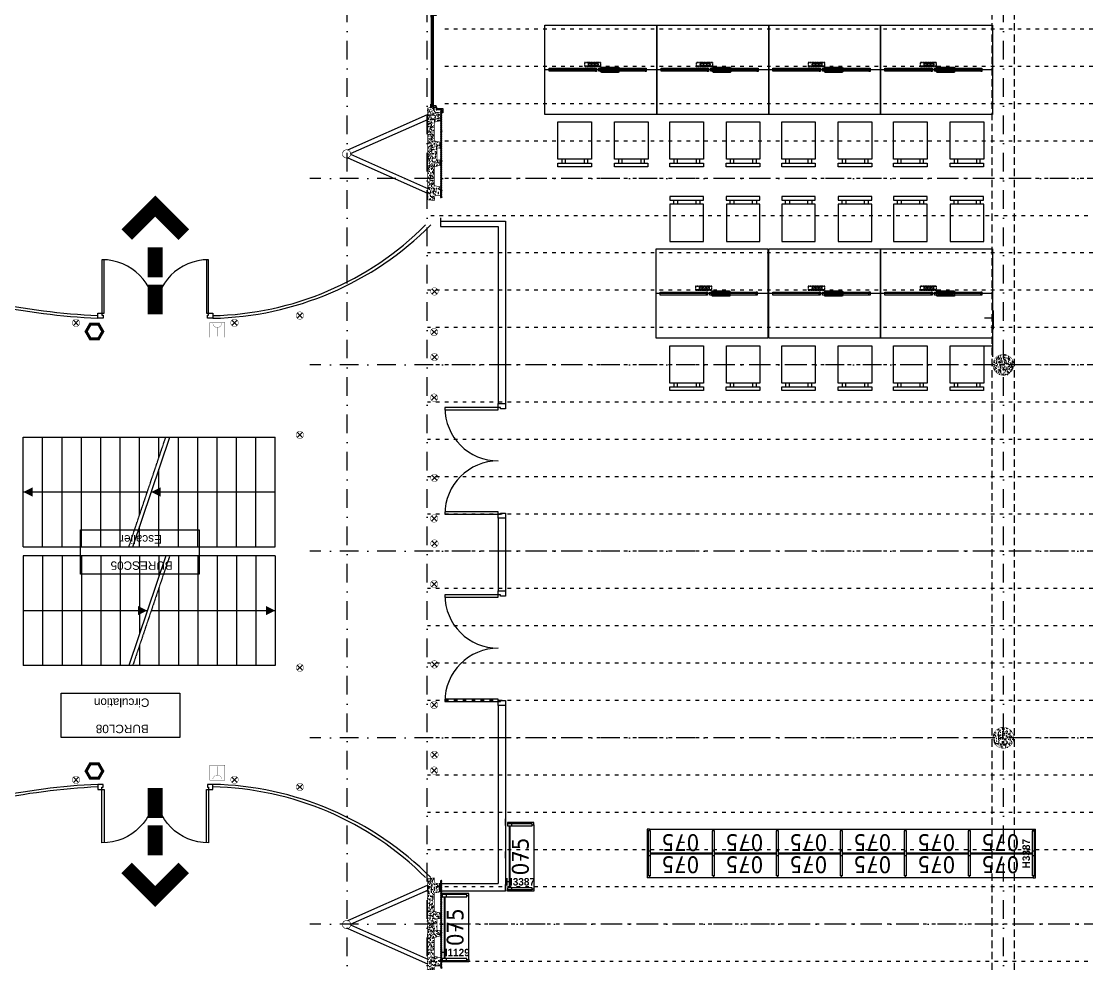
# Model space of a CAD drawing. Header units: millimetres. Extents: x 0 to 111176, y 95213 to 141729.
# Drawn here: x 55431 to 56859, y 114933 to 116196 of the extents above; entities that cross this region are included whole.
import ezdxf
from ezdxf.enums import TextEntityAlignment as Align

# ---------------------------------------------------------------- set-up
doc = ezdxf.new("R2010")
doc.units = ezdxf.units.MM
for name, pattern in [('ACAD_ISO03W100', [30, 12, -18]), ('DISCONTINU', [0.75, 0.5, -0.25]), ('HIDDEN2', [0.1875, 0.125, -0.0625]), ('TIRETPT2', [0.5, 0.25, -0.125, 0, -0.125])]:
    doc.linetypes.add(name, pattern=pattern)
doc.layers.add('CDP', color=7, linetype='Continuous', lineweight=9, true_color=0x364259)
doc.layers.add('STR_BOLLARD', color=7, linetype='Continuous', lineweight=9, true_color=0x1c1c1c)
for name, color, linetype, lineweight in [('CFO_ECL_Lampe-tables_Silvera', 2, 'Continuous', 9), ('CFO_PC_SILVERA', 232, 'Continuous', 9), ('MEN_Ext', 115, 'Continuous', 9), ('MEN_Ext_Murs-rideaux', 113, 'Continuous', 9), ('MEN_Int', 153, 'Continuous', 9), ('MEN_Int_Escaliers', 25, 'Continuous', 9), ('MEN_Int_PCF', 177, 'Continuous', 9), ('MOB', 37, 'Continuous', 9), ('MOB_chaises-tables_Silvera', 27, 'Continuous', 9), ('MOB_etageres_BRM', 37, 'Continuous', 9), ('MOB_texte_BRM', 184, 'Continuous', 9), ('NOM_Espaces', 14, 'Continuous', 9), ('SSI-Evacuation', 90, 'Continuous', 9), ('SSI_DI', 20, 'Continuous', 9), ('SSI_UGCIS', 94, 'Continuous', 9), ('STR_BOLLARD_Axes', 252, 'Continuous', 9), ('STR_BOLLARD_projeté', 251, 'Continuous', 9)]:
    doc.layers.add(name, color=color, linetype=linetype, lineweight=lineweight)
doc.layers.add('Invisible', color=52, linetype='Continuous', lineweight=9, plot=False)
doc.layers.add('NOM_Espaces_SU', color=15, linetype='Continuous', lineweight=9, plot=False)
doc.styles.add('BOLD', font='BOLD')
doc.styles.get("Standard").update_dxf_attribs({"font": 'arial.ttf'})

# ---------------------------------------------------------------- blocks, each defined once
blk = doc.blocks.new('panneau+contreventement')
at = {"lineweight": 5}
h = blk.add_hatch(dxfattribs=at)
h.set_pattern_fill('AR-CONC', color=252, scale=0.04, angle=360, style=0)
h.set_pattern_definition([(49.99999999999994, (6.955815479159355e-08, 17.59999999470892), (7.287386759840159, -0.6375634215561317), [0.7619999999999998, -8.381999999999998]), (354.9999999999999, (6.955815479159355e-08, 17.59999999470892), (-1.409736856998765, 7.642273809561408), [0.6096, -6.7056233668]), (100.4514446999998, (0.6072803495580956, 17.54686985470835), (5.877649883614139, 7.004710076487798), [0.6476003520000001, -7.123609784]), (46.18419999999995, (6.955815479159355e-08, 19.63199999470817), (10.8431616356852, -1.681693117309098), [1.143, -12.573]), (96.63555760999995, (0.9035960695582617, 19.49185999470865), (9.49616536206013, 9.89704498390885), [0.9714009256, -10.6854243264]), (351.18415117, (6.955815479159355e-08, 19.63199999470817), (9.496165362599092, 9.897044983421296), [0.9143986827999999, -10.0583892768]), (20.99999999999999, (1.016000069557776, 19.12399999471018), (6.064575650765295, -4.090607927483512), [0.7619999999999999, -8.382]), (326, (1.016000069557776, 19.12399999471018), (2.472081133905891, 7.367518644892768), [0.6096, -6.7056]), (71.45144499999996, (1.521381373558143, 18.78311599870722), (8.53665677114865, 3.2769107554362), [0.647600352, -7.123597503999998]), (37.49999999999993, (6.955815479159355e-08, 17.59999999470892), (0.1235441300236765, 3.382201554926124), [0, -6.624319999999999, 0, -6.8072, 0, -6.731]), (7.499999999999964, (6.955815479159355e-08, 17.59999999470892), (2.672786500412234, 4.007222992724778), [0, -3.88112, 0, -6.47192, 0, -2.5654]), (327.4999999999998, (-2.265679930442275, 17.59999999470892), (5.423623806674856, -0.2291497597069439), [0, -2.54, 0, -7.9248, 0, -10.5156]), (317.4999999999999, (-3.281679930441896, 17.59999999470892), (5.925167255440723, 1.017059641333315), [0, -3.302, 0, -5.26288, 0, -7.4676])])
h.paths.add_polyline_path([(8.000000000007276, 16.62599197128293), (8.000000000007276, 12.62599197128293), (-8, 12.62599197128293), (-8, 16.62599197128293), (-15.27348650529757, 16.62599197128293), (-17.5, 9), (-42.54545454565005, 9), (-44.5, 17.59999999831052), (-55.5, 17.59999999831052), (-55.5, 10), (-62.5, 9), (-61.5, 0), (61.5, 0), (62.5, 9), (55.5, 10), (55.5, 17.59999999831052), (44.5, 17.59999999831052), (42.5, 9), (17.50000000000728, 9), (15.72651349470971, 16.62599197128293)])
at = {"layer": 'CDP'}
h = blk.add_hatch(dxfattribs=at)
h.set_pattern_fill('ANSI31', color=256, scale=5)
h.set_pattern_definition([(45, (0, 0), (-0.4419417382415922, 0.4419417382415922), [])])
h.paths.add_polyline_path([(-59, 17.59999999831052), (-59, 19.3999999983098), (58.99999999767169, 19.3999999983098), (58.99999999767169, 17.59999999831052)])
at = {"linetype": 'Continuous', "lineweight": 5, "const_width": 0.8799999952316284}
blk.add_lwpolyline([(8.000000000007276, 16.62599197128293), (8.000000000007276, 12.62599197128293), (-8, 12.62599197128293), (-8, 16.62599197128293), (-15.27348650529757, 16.62599197128293), (-17.5, 9), (-42.54545454565005, 9), (-44.5, 17.59999999831052), (-55.5, 17.59999999831052), (-55.5, 10), (-62.5, 9), (-61.5, 0), (61.5, 0), (62.5, 9), (55.5, 10), (55.5, 17.59999999831052), (44.5, 17.59999999831052), (42.5, 9), (17.50000000000728, 9), (15.72651349470971, 16.62599197128293)], close=True, dxfattribs=at)
for points in [[(-5.29915068641867, -107.0272467950708), (-52.79727948180198, 0.03446815508141299)], [(-0.5113040249361802, -103.0238181007117), (-46.75775930929467, 1.216600178464432)], [(0.5113040249361802, -103.0238181007117), (46.75775930929467, 1.216600178464432)], [(5.29915068641867, -107.0272467950708), (52.79727948180198, 0.03446815508141299)], [(52.79745963354026, 0), (46.20254036645974, 0)]]:
    blk.add_lwpolyline(points)
at = {"const_width": 0.8}
blk.add_lwpolyline([(4.886542232529791, -105.9757763550551, 128.1178204295244), (4.962955946750299, -106.1295426030811, 0.007805315424875689)], format="xyb", close=True, dxfattribs=at)
at = {"layer": 'CDP', "const_width": 0.2}
blk.add_lwpolyline([(-59, 17.59999999831052), (-59, 19.3999999983098), (58.99999999767169, 19.3999999983098), (58.99999999767169, 17.59999999831052), (-59, 17.59999999831052)], close=True, dxfattribs=at)
blk = doc.blocks.new('Potelet')
at = {"lineweight": 0, "const_width": 0.5}
blk.add_lwpolyline([(-1.600976329688904, 4.736757835458326, 7.011262514145348), (1.19217006630147, 4.855793501891813, 0.1426276648438825)], format="xyb", close=True, dxfattribs=at)
at = {"ltscale": 5}
for points in [[(-3.535533905932737, -3.535533905932737), (3.535533905932738, 3.535533905932738)], [(-3.535533905932738, 3.535533905932738), (3.535533905932737, -3.535533905932737)]]:
    blk.add_lwpolyline(points, dxfattribs=at)
blk = doc.blocks.new('Fenetres Ext')
for points in [[(14.09999999846332, 3.400000005214679), (14.09999999846332, 4.400000005214679), (18.09999999846332, 4.400000005214679), (18.09999999846332, 3.400000005214679)], [(14.09999999846332, 1.400000005214679), (139.0999999735504, 1.400000005214679), (139.0999999735504, 3.400000005214679), (14.09999999846332, 3.400000005214679), (14.09999999846332, 1.400000005214679)], [(14.09999999846332, -2.599999994785321), (16.09999999846332, -2.599999994785321), (16.09999999846332, 1.400000005214679), (14.09999999846332, 1.400000005214679)], [(139.0999999735504, 3.400000005214679), (139.0999999735504, 4.400000005214679), (135.0999999735504, 4.400000005214679), (135.0999999735504, 3.400000005214679)], [(139.0999999735504, -2.599999994785321), (137.0999999735504, -2.599999994785321), (137.0999999735504, 1.400000005214679), (139.0999999735504, 1.400000005214679)], [(6.599999998463318, -10.59999999478532), (10.59999999846332, -10.59999999478532), (10.59999999846332, -3.599999994785321), (11.59999999846332, -3.599999994785321), (11.59999999846332, -4.585936534454959), (12.59999999972251, -4.585936534454959), (12.59999999846332, -11.59999999478532), (6.599999998463318, -11.59999999478532)], [(10.59999999846332, -3.599999994785321), (14.09999999846332, -3.599999994785321), (14.09999999846332, -2.599999994785321), (10.59999999846332, -2.599999994785321), (10.59999999846332, -3.599999994785321)], [(142.5999999735504, -3.599999994785321), (139.0999999735504, -3.599999994785321), (139.0999999735504, -2.599999994785321), (142.5999999735504, -2.599999994785321), (142.5999999735504, -3.599999994785321)], [(146.5999999735504, -10.59999999478532), (142.5999999735504, -10.59999999478532), (142.5999999735504, -3.599999994785321), (141.5999999735504, -3.599999994785321), (141.5999999735504, -4.585936534454959), (140.5999999722912, -4.585936534454959), (140.5999999735504, -11.59999999478532), (146.5999999735504, -11.59999999478532)]]:
    blk.add_lwpolyline(points, close=True)
blk.add_lwpolyline([(14.09999999846332, 2.400000005214679), (139.0999999735504, 2.400000005214679)])
blk = doc.blocks.new('poteau')
at = {"layer": 'STR_BOLLARD', "lineweight": 5}
h = blk.add_hatch(dxfattribs=at)
h.set_pattern_fill('AR-CONC', color=252, scale=0.04, angle=359.9999999999999, style=0)
h.set_pattern_definition([(49.99999999999999, (-34103.71972945715, -3518.988229174639), (7.287386759840159, -0.6375634215561317), [0.762, -8.382000000000001]), (355, (-34103.71972945715, -3518.988229174639), (-1.409736856998765, 7.642273809561408), [0.6096, -6.7056233668]), (100.4514446999999, (-34103.11244917716, -3519.04135931464), (5.877649883614139, 7.004710076487798), [0.6476003520000001, -7.123609784]), (46.18419999999993, (-34103.71972945715, -3516.956229174639), (10.8431616356852, -1.681693117309098), [1.143, -12.573]), (96.63555760999996, (-34102.81613345716, -3517.096369174639), (9.49616536206013, 9.89704498390885), [0.9714009256, -10.6854243264]), (351.18415117, (-34103.71972945715, -3516.956229174639), (9.496165362599092, 9.897044983421296), [0.9143986828, -10.0583892768]), (21, (-34102.70372945715, -3517.46422917464), (6.064575650765295, -4.090607927483512), [0.762, -8.382000000000001]), (326, (-34102.70372945715, -3517.46422917464), (2.472081133905891, 7.367518644892768), [0.6096, -6.7056]), (71.45144499999996, (-34102.19834815315, -3517.805113170639), (8.53665677114865, 3.2769107554362), [0.6476003520000001, -7.123597503999999]), (37.49999999999994, (-34103.71972945715, -3518.988229174639), (0.1235441300236765, 3.382201554926124), [0, -6.62432, 0, -6.807200000000001, 0, -6.731000000000001]), (7.499999999999974, (-34103.71972945715, -3518.988229174639), (2.672786500412234, 4.007222992724778), [0, -3.88112, 0, -6.47192, 0, -2.5654]), (327.4999999999999, (-34105.98540945715, -3518.988229174639), (5.423623806674856, -0.2291497597069439), [0, -2.54, 0, -7.9248, 0, -10.5156]), (317.4999999999999, (-34107.00140945715, -3518.988229174639), (5.925167255440723, 1.017059641333315), [0, -3.302, 0, -5.26288, 0, -7.4676])])
edge = h.paths.add_edge_path()
edge.add_arc((2.613544936025392e-10, 6.674660824046441e-11), 13.99999999999927, 284.7547730335563, 644.0803509681097)
edge.add_arc((2.613806948659203e-10, 6.66435795437792e-11), 13.99999999999917, 284.0803509681096, 284.7547730335563)
at = {"layer": 'STR_BOLLARD', "lineweight": 5, "const_width": 0.5}
blk.add_lwpolyline([(3.565555101478822, -13.53834616259883, 339.820519298623), (3.405953449982917, -13.57937705112045, 0.002942729891838111)], format="xyb", close=True, dxfattribs=at)
blk = doc.blocks.new('Chaise')
for points in [[(-55, 45.07200366808684), (-55, 0.07200366808683611), (-60, 0.07200366808683611), (-60, 45.07200366808684)], [(-50, 0.02530024529551156), (-50, 45.02530024529551), (0, 45.02530024529551), (0, 0)], [(-55, 34.80737518194655), (-50, 34.80737518194655), (-50, 39.80737518194655), (-55, 39.80737518194655)], [(-55, 4.807375181946554), (-50, 4.807375181946554), (-50, 9.807375181946554), (-55, 9.807375181946554)]]:
    blk.add_lwpolyline(points, close=True)
blk = doc.blocks.new('ELTI parement DF')
for p, q in [((-0.01500000000000057, 0.3019999999999996), (-0.01500000000000057, 0.3260000000000005)), ((-0.01500000000000057, 0.3260000000000005), (0.01500000000000057, 0.3260000000000005)), ((-0.01500000000000057, 0.3019999999999996), (0, 0.3019999999999996)), ((0, -0.3019999999999996), (0, 0.3019999999999996)), ((0.01500000000000057, -0.3260000000000005), (0.01500000000000057, 0.3260000000000005)), ((-0.01500000000000057, -0.3019999999999996), (-0.01500000000000057, -0.3260000000000005)), ((-0.01500000000000057, -0.3019999999999996), (0, -0.3019999999999996)), ((-0.01500000000000057, -0.3260000000000005), (0.01500000000000057, -0.3260000000000005))]:
    blk.add_line(p, q)
blk = doc.blocks.new('*U72')
for p, q in [((-0.01500000000000057, 0.6269999999999989), (-0.01500000000000057, 0.02299999999999969)), ((-0.01500000000000057, 0.6269999999999989), (0.01500000000000057, 0.6269999999999989)), ((0, 0.6269999999999989), (0, 0.6499999999999986)), ((0.8577000000000012, 0.6499999999999986), (0, 0.6499999999999986)), ((0.01500000000000057, 0.02299999999999969), (0.01500000000000057, 0.6269999999999989)), ((0.8427000000000007, 0.6269999999999989), (0.8427000000000007, 0.02299999999999969)), ((0.8427000000000007, 0.6269999999999989), (0.8727000000000018, 0.6269999999999989)), ((0.8426999999999994, 0.6269999999999989), (0.8727000000000006, 0.6269999999999989)), ((0.8426999999999994, 0.6269999999999989), (0.8426999999999994, 0.02299999999999969)), ((0.8577000000000012, 0.6269999999999989), (0.8577000000000012, 0.6499999999999986)), ((1.715400000000001, 0.6499999999999986), (0.8577, 0.6499999999999986)), ((0.8577, 0.6269999999999989), (0.8577, 0.6499999999999986)), ((0.8727000000000018, 0.02299999999999969), (0.8727000000000018, 0.6269999999999989)), ((0.8727000000000006, 0.02299999999999969), (0.8727000000000006, 0.6269999999999989)), ((1.700400000000001, 0.6269999999999989), (1.730400000000002, 0.6269999999999989)), ((1.700400000000001, 0.6269999999999989), (1.700400000000001, 0.02299999999999969)), ((1.700399999999999, 0.6269999999999989), (1.730400000000001, 0.6269999999999989)), ((1.700399999999999, 0.6269999999999989), (1.700399999999999, 0.02299999999999969)), ((1.715400000000001, 0.6269999999999989), (1.715400000000001, 0.6499999999999986)), ((2.573100000000001, 0.6499999999999986), (1.7154, 0.6499999999999986)), ((1.7154, 0.6269999999999989), (1.7154, 0.6499999999999986)), ((1.730400000000002, 0.02299999999999969), (1.730400000000002, 0.6269999999999989)), ((1.730400000000001, 0.02299999999999969), (1.730400000000001, 0.6269999999999989)), ((2.5581, 0.6269999999999989), (2.588100000000002, 0.6269999999999989)), ((2.5581, 0.6269999999999989), (2.5581, 0.02299999999999969)), ((2.5581, 0.6269999999999989), (2.588100000000001, 0.6269999999999989)), ((2.5581, 0.6269999999999989), (2.5581, 0.02299999999999969)), ((2.573100000000001, 0.6269999999999989), (2.573100000000001, 0.6499999999999986)), ((3.430800000000001, 0.6499999999999986), (2.5731, 0.6499999999999986)), ((2.5731, 0.6269999999999989), (2.5731, 0.6499999999999986)), ((2.588100000000002, 0.02299999999999969), (2.588100000000002, 0.6269999999999989)), ((2.588100000000001, 0.02299999999999969), (2.588100000000001, 0.6269999999999989)), ((3.415800000000001, 0.6269999999999989), (3.445800000000002, 0.6269999999999989)), ((3.415800000000001, 0.6269999999999989), (3.415800000000001, 0.02299999999999969)), ((3.4158, 0.6269999999999989), (3.445800000000001, 0.6269999999999989)), ((3.4158, 0.6269999999999989), (3.4158, 0.02299999999999969)), ((3.430800000000001, 0.6269999999999989), (3.430800000000001, 0.6499999999999986)), ((4.288500000000001, 0.6499999999999986), (3.4308, 0.6499999999999986)), ((3.4308, 0.6269999999999989), (3.4308, 0.6499999999999986)), ((3.445800000000002, 0.02299999999999969), (3.445800000000002, 0.6269999999999989)), ((3.445800000000001, 0.02299999999999969), (3.445800000000001, 0.6269999999999989)), ((4.2735, 0.6269999999999989), (4.303500000000001, 0.6269999999999989)), ((4.2735, 0.6269999999999989), (4.2735, 0.02299999999999969)), ((4.273499999999999, 0.6269999999999989), (4.303500000000001, 0.6269999999999989)), ((4.273499999999999, 0.6269999999999989), (4.273499999999999, 0.02299999999999969)), ((4.288500000000001, 0.6269999999999989), (4.288500000000001, 0.6499999999999986)), ((5.146200000000001, 0.6499999999999986), (4.2885, 0.6499999999999986)), ((4.2885, 0.6269999999999989), (4.2885, 0.6499999999999986)), ((4.303500000000001, 0.02299999999999969), (4.303500000000001, 0.6269999999999989)), ((4.303500000000001, 0.02299999999999969), (4.303500000000001, 0.6269999999999989)), ((5.131200000000001, 0.6269999999999989), (5.161200000000002, 0.6269999999999989)), ((5.131200000000001, 0.6269999999999989), (5.131200000000001, 0.02299999999999969)), ((5.146200000000001, 0.6269999999999989), (5.146200000000001, 0.6499999999999986)), ((5.161200000000002, 0.02299999999999969), (5.161200000000002, 0.6269999999999989)), ((0.01500000000000057, 0.3550000000000004), (-0.01500000000000057, 0.3550000000000004)), ((-0.01500000000000057, 0.2950000000000017), (0.01500000000000057, 0.2950000000000017)), ((0.8427000000000007, 0.3299999999999983), (0.01500000000000412, 0.3300000000000018)), ((0.8427000000000007, 0.3200000000000003), (0.01500000000000412, 0.3200000000000038)), ((0.8727000000000018, 0.3550000000000004), (0.8427000000000007, 0.3550000000000004)), ((0.8727000000000006, 0.3550000000000004), (0.8426999999999994, 0.3550000000000004)), ((0.8427000000000007, 0.2950000000000017), (0.8727000000000018, 0.2950000000000017)), ((0.8426999999999994, 0.2950000000000017), (0.8727000000000006, 0.2950000000000017)), ((1.700400000000001, 0.3299999999999983), (0.8727000000000041, 0.3300000000000018)), ((1.700400000000001, 0.3200000000000003), (0.8727000000000041, 0.3200000000000038)), ((1.730400000000002, 0.3550000000000004), (1.700400000000001, 0.3550000000000004)), ((1.730400000000001, 0.3550000000000004), (1.700399999999999, 0.3550000000000004)), ((1.700400000000001, 0.2950000000000017), (1.730400000000002, 0.2950000000000017)), ((1.700399999999999, 0.2950000000000017), (1.730400000000001, 0.2950000000000017)), ((2.5581, 0.3299999999999983), (1.730400000000004, 0.3300000000000018)), ((2.5581, 0.3200000000000003), (1.730400000000004, 0.3200000000000038)), ((2.588100000000002, 0.3550000000000004), (2.5581, 0.3550000000000004)), ((2.588100000000001, 0.3550000000000004), (2.5581, 0.3550000000000004)), ((2.5581, 0.2950000000000017), (2.588100000000002, 0.2950000000000017)), ((2.5581, 0.2950000000000017), (2.588100000000001, 0.2950000000000017)), ((3.415800000000001, 0.3299999999999983), (2.588100000000004, 0.3300000000000018)), ((3.415800000000001, 0.3200000000000003), (2.588100000000004, 0.3200000000000038)), ((3.445800000000002, 0.3550000000000004), (3.415800000000001, 0.3550000000000004)), ((3.445800000000001, 0.3550000000000004), (3.4158, 0.3550000000000004)), ((3.415800000000001, 0.2950000000000017), (3.445800000000002, 0.2950000000000017)), ((3.4158, 0.2950000000000017), (3.445800000000001, 0.2950000000000017)), ((4.2735, 0.3299999999999983), (3.445800000000004, 0.3300000000000018)), ((4.2735, 0.3200000000000003), (3.445800000000004, 0.3200000000000038)), ((4.303500000000001, 0.3550000000000004), (4.2735, 0.3550000000000004)), ((4.303500000000001, 0.3550000000000004), (4.273499999999999, 0.3550000000000004)), ((4.2735, 0.2950000000000017), (4.303500000000001, 0.2950000000000017)), ((4.273499999999999, 0.2950000000000017), (4.303500000000001, 0.2950000000000017)), ((5.131200000000001, 0.3299999999999983), (4.303500000000004, 0.3300000000000018)), ((5.131200000000001, 0.3200000000000003), (4.303500000000004, 0.3200000000000038)), ((5.161200000000002, 0.3550000000000004), (5.131200000000001, 0.3550000000000004)), ((5.131200000000001, 0.2950000000000017), (5.161200000000002, 0.2950000000000017)), ((-0.01500000000000057, 0.02299999999999969), (0.01500000000000057, 0.02299999999999969)), ((0, 0.02299999999999969), (0, 0)), ((0.8577000000000012, 0), (0, 0)), ((0.8427000000000007, 0.02299999999999969), (0.8727000000000018, 0.02299999999999969)), ((0.8426999999999994, 0.02299999999999969), (0.8727000000000006, 0.02299999999999969)), ((0.8577000000000012, 0.02299999999999969), (0.8577000000000012, 0)), ((0.8577, 0.02299999999999969), (0.8577, 0)), ((1.715400000000001, 0), (0.8577, 0)), ((1.700400000000001, 0.02299999999999969), (1.730400000000002, 0.02299999999999969)), ((1.700399999999999, 0.02299999999999969), (1.730400000000001, 0.02299999999999969)), ((1.715400000000001, 0.02299999999999969), (1.715400000000001, 0)), ((1.7154, 0.02299999999999969), (1.7154, 0)), ((2.573100000000001, 0), (1.7154, 0)), ((2.5581, 0.02299999999999969), (2.588100000000002, 0.02299999999999969)), ((2.5581, 0.02299999999999969), (2.588100000000001, 0.02299999999999969)), ((2.573100000000001, 0.02299999999999969), (2.573100000000001, 0)), ((2.5731, 0.02299999999999969), (2.5731, 0)), ((3.430800000000001, 0), (2.5731, 0)), ((3.415800000000001, 0.02299999999999969), (3.445800000000002, 0.02299999999999969)), ((3.4158, 0.02299999999999969), (3.445800000000001, 0.02299999999999969)), ((3.430800000000001, 0.02299999999999969), (3.430800000000001, 0)), ((3.4308, 0.02299999999999969), (3.4308, 0)), ((4.288500000000001, 0), (3.4308, 0)), ((4.2735, 0.02299999999999969), (4.303500000000001, 0.02299999999999969)), ((4.273499999999999, 0.02299999999999969), (4.303500000000001, 0.02299999999999969)), ((4.288500000000001, 0.02299999999999969), (4.288500000000001, 0)), ((4.2885, 0.02299999999999969), (4.2885, 0)), ((5.146200000000001, 0), (4.2885, 0)), ((5.131200000000001, 0.02299999999999969), (5.161200000000002, 0.02299999999999969)), ((5.146200000000001, 0.02299999999999969), (5.146200000000001, 0))]:
    blk.add_line(p, q)
at = {"color": 255, "lineweight": 5}
for p, q in [((0.4708500000000005, 0.4729999999999972), (0.3868500000000009, 0.4730000000000008)), ((1.328550000000001, 0.4729999999999972), (1.244550000000001, 0.4730000000000008)), ((2.186250000000001, 0.4729999999999972), (2.102250000000001, 0.4730000000000008)), ((3.043950000000001, 0.4729999999999972), (2.959950000000001, 0.4730000000000008)), ((3.901650000000001, 0.4729999999999972), (3.817650000000001, 0.4730000000000008)), ((4.75935, 0.4729999999999972), (4.675350000000001, 0.4730000000000008)), ((0.4708500000000005, 0.1770000000000014), (0.3868500000000009, 0.1769999999999978)), ((1.328550000000001, 0.1770000000000014), (1.244550000000001, 0.1769999999999978)), ((2.186250000000001, 0.1770000000000014), (2.102250000000001, 0.1769999999999978)), ((3.043950000000001, 0.1770000000000014), (2.959950000000001, 0.1769999999999978)), ((3.901650000000001, 0.1770000000000014), (3.817650000000001, 0.1769999999999978)), ((4.75935, 0.1770000000000014), (4.675350000000001, 0.1769999999999978))]:
    blk.add_line(p, q, dxfattribs=at)
at = {"rotation": 180}
blk.add_blockref('ELTI parement DF', (-0.01500000000000057, 0.3249999999999993), dxfattribs=at)
blk.add_blockref('ELTI parement DF', (5.161200000000002, 0.3249999999999993))
blk = doc.blocks.new('*U162')
at = {"color": 252}
note = blk.add_mtext_dynamic_manual_height_columns('{\\fTahoma|b0|i0|c0|p34;075\\P}', width=0.484500145644688, gutter_width=12.5, heights=[0.2886241178930504, 0], dxfattribs=dict(at, insert=(-0.2405922367439448, 0.1171246317955816), char_height=0.225, attachment_point=1))
for column, words in zip(note.columns.linked_columns, ['{\\fTahoma|b0|i0|c0|p34;\\P}']):
    column.text = words
blk = doc.blocks.new('BRM_5-etageres')
at = {"layer": 'MOB_etageres_BRM', "xscale": 100, "yscale": 100, "zscale": 100}
for name, p, rotation in [('*U72', (65.09999999999854, 3), 90), ('*U162', (17.79999999971915, 474.8850000000093), 90.00000000000233), ('*U162', (47.39999999981228, 474.8850000000093), 90.00000000000233), ('*U162', (17.79999999971915, 389.0849999999627), 90.00000000000233), ('*U162', (47.39999999981228, 389.0849999999627), 90.00000000000233), ('*U162', (17.79999999971915, 303.2849999999162), 90.00000000000233), ('*U162', (47.39999999981228, 303.2849999999162), 90.00000000000233), ('*U162', (17.79999999971915, 217.484999999986), 90.00000000000233), ('*U162', (47.39999999981228, 217.484999999986), 90.00000000000233), ('*U162', (17.79999999971915, 131.6849999999395), 90.00000000000233), ('*U162', (47.39999999981228, 131.6849999999395), 90.00000000000233), ('*U162', (17.79999999971915, 45.88500000000931), 90.00000000000233), ('*U162', (47.39999999981228, 45.88500000000931), 90.00000000000233)]:
    blk.add_blockref(name, p, dxfattribs=dict(at, rotation=rotation))
blk = doc.blocks.new('ELTI parement SF')
for p, q in [((0.01500000000000057, 0), (0, 0)), ((0, -0.3320000000000007), (0, 0)), ((0.01500000000000057, -0.3560000000000016), (0.01500000000000057, 0)), ((-0.01500000000000057, -0.3320000000000007), (-0.01500000000000057, -0.3560000000000016)), ((-0.01500000000000057, -0.3320000000000007), (0, -0.3320000000000007)), ((-0.01500000000000057, -0.3560000000000016), (0.01500000000000057, -0.3560000000000016))]:
    blk.add_line(p, q)
blk = doc.blocks.new('*U80')
for p, q in [((0.03000000000000111, 0.3320000000000007), (-2.51534904016637e-17, 0.3320000000000007)), ((-2.51534904016637e-17, 0.3320000000000007), (-2.51534904016637e-17, 0.272000000000002)), ((0.03000000000000111, 0.272000000000002), (0.03000000000000111, 0.3320000000000007)), ((0.8577000000000012, 0.3069999999999986), (0.03000000000000466, 0.3070000000000021)), ((0.8577000000000011, 0.2970000000000006), (0.03000000000000467, 0.2970000000000041)), ((0.8877000000000024, 0.3320000000000007), (0.8577000000000012, 0.3320000000000007)), ((0.8577000000000012, 0.3320000000000007), (0.8577000000000011, 0.272000000000002)), ((0.8877000000000023, 0.272000000000002), (0.8877000000000024, 0.3320000000000007)), ((-2.51534904016637e-17, 0.272000000000002), (0.03000000000000111, 0.272000000000002)), ((-2.51534904016637e-17, 0.272000000000002), (-2.42861286636753e-17, -1.561251128379126e-17)), ((0.03000000000000111, -1.734723475976807e-17), (0.03000000000000111, 0.272000000000002)), ((0.8577000000000011, 0.272000000000002), (0.8877000000000023, 0.272000000000002)), ((0.8577000000000011, 0.272000000000002), (0.8577000000000011, -1.908195823574488e-17)), ((0.8877000000000024, -1.734723475976807e-17), (0.8877000000000023, 0.272000000000002)), ((-2.42861286636753e-17, -1.561251128379126e-17), (0.03000000000000111, -1.734723475976807e-17)), ((0.01500000000000054, -1.561251128379126e-17), (0.01500000000000054, -0.0229999999999997)), ((0.8727000000000017, -0.0229999999999997), (0.01500000000000054, -0.0229999999999997)), ((0.8577000000000011, -1.908195823574488e-17), (0.8877000000000024, -1.734723475976807e-17)), ((0.8727000000000018, -1.561251128379126e-17), (0.8727000000000017, -0.0229999999999997))]:
    blk.add_line(p, q)
at = {"color": 255, "lineweight": 5}
blk.add_line((0.4783500000000007, 0.1540000000000017), (0.3943500000000011, 0.1539999999999981), dxfattribs=at)
at = {"xscale": -1}
blk.add_blockref('ELTI parement SF', (-2.51534904016637e-17, 0.3320000000000007), dxfattribs=at)
blk.add_blockref('ELTI parement SF', (0.8877000000000033, 0.3320000000000008))
blk = doc.blocks.new('BRM_etagere-simple')
at = {"layer": 'MOB_etageres_BRM', "xscale": 100, "yscale": 100, "zscale": 100, "rotation": 0.001541914954423211}
blk.add_blockref('*U80', (1.500927663320908, -33.1999596198184), dxfattribs=at)
at = {"layer": 'MOB_etageres_BRM', "xscale": 100, "yscale": 100, "zscale": 100}
blk.add_blockref('*U162', (45.13551320965053, -17.79878534251839), dxfattribs=at)
blk = doc.blocks.new('Porte double 10')
blk.add_lwpolyline([(81.43703520298004, -8.499999990832293), (9.99999999278225, -8.499999998079147), (9.99999999254942, 5.529727786779404e-10), (0, 0), (6.984919309616089e-10, -6.999999998952262), (6.999999993247911, -6.999999998544808), (6.999999993015081, -5.499999994033715), (81.49999999022111, -5.49999999141437, -0.4142135623524235), (10.00000000023283, -76.99999999135616, -0.4142135623524235), (81.50000000465661, -148.4999999768334), (7.000000007450581, -148.4999999893189), (7.000000007450581, -146.9999999848078), (1.909211277961731e-08, -146.9999999852153), (1.862645149230957e-08, -153.9999999845168), (10.00000000814907, -153.9999999832944), (10.00000000675209, -145.4999999846332), (81.43703521694988, -145.4999999774445)], format="xyb")
blk = doc.blocks.new('Bachmann_4pc')
for p, q in [((-5457.863534077445, -12904.34051834786), (-5678.863534077445, -12904.34051834786)), ((-5457.863534077445, -12949.34051834786), (-5678.863534077445, -12949.34051834786))]:
    blk.add_line(p, q)
blk.add_lwpolyline([(-5678.863534077445, -12963.34051834786), (-5457.863534077445, -12963.34051834786, 0.414213562373095), (-5447.863534077445, -12953.34051834786), (-5447.863534077445, -12900.34051834786, 0.414213562373095), (-5457.863534077445, -12890.34051834786), (-5678.863534077445, -12890.34051834786, 0.414213562373095), (-5688.863534077445, -12900.34051834786), (-5688.863534077445, -12953.34051834786, 0.414213562373095)], format="xyb", close=True)
for points in [[(-5678.863534077445, -12953.34051834786), (-5457.863534077445, -12953.34051834786), (-5457.863534077445, -12900.34051834786), (-5678.863534077445, -12900.34051834786)], [(-5658.363534077445, -12949.34051834786), (-5613.363534077445, -12949.34051834786), (-5613.363534077445, -12904.34051834786), (-5658.363534077445, -12904.34051834786)], [(-5613.363534077445, -12949.34051834786), (-5568.363534077445, -12949.34051834786), (-5568.363534077445, -12904.34051834786), (-5613.363534077445, -12904.34051834786)], [(-5568.363534077445, -12949.34051834786), (-5523.363534077445, -12949.34051834786), (-5523.363534077445, -12904.34051834786), (-5568.363534077445, -12904.34051834786)], [(-5523.363534077445, -12949.34051834786), (-5478.363534077445, -12949.34051834786), (-5478.363534077445, -12904.34051834786), (-5523.363534077445, -12904.34051834786)]]:
    blk.add_lwpolyline(points, close=True)
for centre, radius in [((-5635.863534077445, -12926.84051834786), 20.67260671219405), ((-5644.933208061349, -12918.05941293032), 1.957086742030251), ((-5635.863534077445, -12935.72847272094), 1.957086742030251), ((-5626.793860093541, -12918.05941293032), 1.957086742030251), ((-5590.863534077445, -12926.84051834786), 20.67260671219405), ((-5599.933208061349, -12918.05941293032), 1.957086742030251), ((-5590.863534077445, -12935.72847272094), 1.957086742030251), ((-5581.793860093541, -12918.05941293032), 1.957086742030251), ((-5545.863534077445, -12926.84051834786), 20.67260671219405), ((-5554.933208061349, -12918.05941293032), 1.957086742030251), ((-5545.863534077445, -12935.72847272094), 1.957086742030251), ((-5536.793860093541, -12918.05941293032), 1.957086742030251), ((-5500.863534077445, -12926.84051834786), 20.67260671219405), ((-5509.933208061349, -12918.05941293032), 1.957086742030251), ((-5500.863534077445, -12935.72847272094), 1.957086742030251), ((-5491.793860093541, -12918.05941293032), 1.957086742030251)]:
    blk.add_circle(centre, radius)
blk = doc.blocks.new('bachmann 3 pc_bis')
at = {"linetype": 'DISCONTINU', "ltscale": 5}
blk.add_line((5.820766091346741e-11, 22.50000000000728), (-220.9999999999418, 22.50000000000728), dxfattribs=at)
at = {"linetype": 'Continuous', "ltscale": 5}
blk.add_line((5.820766091346741e-11, -22.49999999999272), (-220.9999999999418, -22.49999999999272), dxfattribs=at)
at = {"linetype": 'DISCONTINU', "ltscale": 5}
blk.add_lwpolyline([(-220.9999999999418, -26.49999999999272), (5.820766091346741e-11, -26.49999999999272), (5.820766091346741e-11, 26.5), (-220.9999999999418, 26.5)], close=True, dxfattribs=at)
at = {"linetype": 'Continuous', "ltscale": 5}
for points in [[(-170.0056103672832, -22.49999999999272), (-125.0056103672832, -22.49999999999272), (-125.0056103672832, 22.50000000000728), (-170.0056103672832, 22.50000000000728)], [(-125.0056103672832, -22.49999999999272), (-80.00561036728323, -22.49999999999272), (-80.00561036728323, 22.50000000000728), (-125.0056103672832, 22.50000000000728)], [(-80.00561036728323, -22.49999999999272), (-35.00561036728323, -22.49999999999272), (-35.00561036728323, 22.50000000000728), (-80.00561036728323, 22.50000000000728)]]:
    blk.add_lwpolyline(points, close=True, dxfattribs=at)
for centre, radius in [((-147.5056103672832, 7.275957614183426e-12), 20.67260671219405), ((-156.5752843512455, 8.781105417539948), 1.957086742030252), ((-138.4359363834374, 8.781105417539948), 1.957086742030252), ((-102.5056103672832, 7.275957614183426e-12), 20.67260671219405), ((-111.5752843512455, 8.781105417539948), 1.957086742030252), ((-93.43593638343737, 8.781105417539948), 1.957086742030252), ((-57.50561036728323, 7.275957614183426e-12), 20.67260671219405), ((-66.5752843512455, 8.781105417539948), 1.957086742030252), ((-48.43593638343737, 8.781105417539948), 1.957086742030252), ((-147.5056103672832, -8.887954373072716), 1.957086742030252), ((-102.5056103672832, -8.887954373072716), 1.957086742030252), ((-57.50561036728323, -8.887954373072716), 1.957086742030252)]:
    blk.add_circle(centre, radius, dxfattribs=at)
blk = doc.blocks.new('table_120x150_1')
at = {"layer": 'CFO_ECL_Lampe-tables_Silvera'}
for points in [[(14.2599989724622, 2.100000000000364), (14.2599989724622, -2.100000000000364), (15.7599989724622, -2.100000000000364), (15.7599989724622, 2.100000000000364)], [(14.2599989724622, -2), (77.7599989724622, -2), (77.7599989724622, 2), (14.2599989724622, 2)], [(80.95999897245929, 2.100000000000364), (80.95999897245929, -2.100000000000364), (82.45999897245929, -2.100000000000364), (82.45999897245929, 2.100000000000364)], [(80.95999897245929, -2), (144.4599989724593, -2), (144.4599989724593, 2), (80.95999897245929, 2)]]:
    blk.add_lwpolyline(points, close=True, dxfattribs=at)
at = {"layer": 'MOB_chaises-tables_Silvera'}
blk.add_line((0, 0), (150, 0), dxfattribs=at)
blk.add_lwpolyline([(0, -60), (150, -60), (150, 60), (0, 60)], close=True, dxfattribs=at)
at = {"layer": 'CFO_PC_SILVERA', "yscale": 0.1, "zscale": 0.1}
for name, p, xscale in [('Bachmann_4pc', (619.7863534077405, 1292.684051834786), 0.1), ('bachmann 3 pc_bis', (75.00000000000364, 7.264599134810851), -0.1)]:
    blk.add_blockref(name, p, dxfattribs=dict(at, xscale=xscale))
blk = doc.blocks.new('Esca double')
for p, q in [((-13.00000003063303, 12.00000001416686), (324.9999999693674, 12.00000001286389)), ((-13.0000000311997, -134.9999999860231), (-13.00000003063303, 12.00000001416686)), ((12.9999999688003, -134.9999999861233), (12.99999996936697, 12.00000001406661)), ((38.9999999688003, -134.9999999862235), (38.99999996936697, 12.0000000139664)), ((64.99999996880032, -134.9999999863237), (64.999999969367, 12.00000001386617)), ((90.99999996880035, -134.999999986424), (90.99999996936702, 12.00000001376594)), ((116.9999999688004, -134.9999999865242), (116.9999999693671, 12.00000001366571)), ((133.8820943152711, -134.9999999865067), (183.3938992372431, 12.00000001340977)), ((142.9999999689651, -92.26467262688318), (142.9999999693671, 12.00000001356548)), ((168.9999999692627, -15.07096080463564), (168.9999999693671, 12.00000001346527)), ((194.9999999688005, -134.9999999868249), (194.9999999693672, 12.00000001336504)), ((220.9999999688005, -134.9999999869251), (220.9999999693672, 12.00000001326479)), ((246.9999999688006, -134.9999999870253), (246.9999999693673, 12.00000001316458)), ((272.9999999688006, -134.9999999871255), (272.9999999693673, 12.00000001306435)), ((298.9999999688007, -134.9999999872258), (298.9999999693674, 12.00000001296412)), ((324.9999999688007, -134.9999999871361), (324.9999999693674, 12.00000001286389)), ((168.9999999688004, -134.9999999867246), (168.9999999692024, -30.73532736427996)), ((324.999999969084, -61.4999999909495), (158.6379967749907, -61.4999999903082)), ((142.9999999688004, -134.9999999866244), (142.9999999689047, -107.9290391682598)), ((-13.0000000311997, -134.9999999860231), (324.9999999688007, -134.9999999871361)), ((-13.0000000311997, -146.9836496618428), (-13.00000003176638, -293.9836496618428)), ((324.9999999688007, -146.9836496629559), (-13.0000000311997, -146.9836496618428)), ((12.9999999688003, -146.9836496617532), (12.99999996823362, -293.983649661943)), ((38.99999996880035, -146.9836496618534), (38.99999996823368, -293.9836496620433)), ((64.99999996880041, -146.9836496619536), (64.99999996823374, -293.9836496621435)), ((90.99999996880047, -146.9836496620538), (90.9999999682338, -293.9836496622437)), ((116.9999999688005, -146.9836496621541), (116.9999999682338, -293.983649662344)), ((178.1179056223299, -146.9836496624722), (128.6061007003579, -293.9836496623887)), ((142.9999999688006, -146.9836496622543), (142.9999999683986, -251.248322284699)), ((168.9999999688006, -146.9836496623545), (168.9999999686962, -174.0546104807191)), ((194.9999999688006, -146.9836496624548), (194.9999999682339, -293.9836496626447)), ((220.9999999688006, -146.983649662555), (220.999999968234, -293.9836496627449)), ((246.9999999688007, -146.9836496626552), (246.999999968234, -293.9836496628451)), ((272.9999999688007, -146.9836496627555), (272.999999968234, -293.9836496629453)), ((298.9999999688007, -146.9836496628557), (298.999999968234, -293.9836496630455)), ((324.9999999688007, -146.9836496629559), (324.999999968234, -293.9836496631458)), ((168.9999999686358, -189.7189770220958), (168.9999999682339, -293.9836496625444)), ((-13.00000003148301, -220.4836496580294), (153.3620031626103, -220.4836496586707)), ((142.9999999683383, -266.9126888443433), (142.9999999682339, -293.9836496624442)), ((324.999999968234, -293.9836496631458), (-13.00000003176638, -293.9836496618428))]:
    blk.add_line(p, q)
at = {"linetype": 'DISCONTINU'}
for p, q in [((128.6061007104215, -134.9999999864894), (178.1179056206777, 12.00000001343011)), ((153.3620031630943, -61.49999998920225), (-13.00000003091637, -61.49999998895366)), ((183.3938992271795, -146.9836496624896), (133.8820943169233, -293.9836496624091)), ((158.6379967745067, -220.4836496597767), (324.9999999685173, -220.4836496600253))]:
    blk.add_line(p, q, dxfattribs=at)
for points in [[(-13.00000003091637, -61.4999999859281), (-0.5000000295193843, -67.74999998828551), (-0.5000000310327835, -55.24999998959518)], [(158.6379967810419, -61.49999998728264), (171.1379967824389, -67.74999998964005), (171.1379967809255, -55.24999999094972)], [(153.3620031565591, -220.4836496616963), (140.8620031551621, -214.2336496593389), (140.8620031566755, -226.7336496580292)], [(324.9999999685174, -220.4836496630508), (312.4999999671204, -214.2336496606934), (312.4999999686338, -226.7336496593838)]]:
    blk.add_solid(points)
blk = doc.blocks.new('PO14A')
blk.add_lwpolyline([(-9.999999995525855, -78.43703521069969), (-9.99999999555996, -6.999999993421824), (-1.499999996087809, -6.999999993916362), (-1.499999995550638, 0), (-8.49999999555564, 3.922195901395753e-10), (-8.49999999555564, -3.99999999361782), (-6.999999990907213, -3.99999999361782), (-6.999999995832695, -78.49999999804496, -0.4142135623524235), (-78.4999999955545, -6.999999993916362, -0.4142135623524235), (-149.9999999952763, -78.49999999804496), (-150.0000000002018, -3.99999999361782), (-148.4999999955534, -3.99999999361782), (-148.4999999955534, 3.922195901395753e-10), (-155.4999999955584, 0), (-155.4999999950212, -6.999999993916362), (-146.999999995549, -6.999999993421824), (-146.9999999955832, -78.43703521069969)], format="xyb")
blk = doc.blocks.new('BLOCLOCAL')
blk.add_lwpolyline([(0, 0.371824271303467), (0.9958800605197923, 0.371824271303467), (0.9958800605197923, 0), (0, 0)], close=True)
at = {"linetype": 'Continuous'}
blk.add_attdef('AFFECTATION', text='', height=0.0705547034740448, dxfattribs=at).set_placement((0.487939872969227, 0.04559894081668858), align=Align.CENTER)
at = {"layer": 'NOM_Espaces_SU', "linetype": 'Continuous'}
blk.add_attdef('CODE', text='', height=0.0705547034740448, dxfattribs=at).set_placement((0.4827368221802061, 0.2657278162891714), align=Align.CENTER)
blk = doc.blocks.new('Fleche-evac')
at = {"layer": 'SSI-Evacuation', "const_width": 20}
for points in [[(0, 0), (0, -40.00000000000003)], [(0, -50.00000000000003), (0, -90.00000000000003)], [(38.28427124746167, -107.0710678118653), (0, -145.3553390593279), (-38.28427124746167, -107.0710678118653)]]:
    blk.add_lwpolyline(points, dxfattribs=at)
blk = doc.blocks.new('Déclencheur-manuel')
at = {"const_width": 0.3}
blk.add_lwpolyline([(0, 0), (10, 0), (10, 20), (-10, 20), (-9.999985865492476, -7.067241274999348e-06)], close=True, dxfattribs=at)
blk.add_lwpolyline([(-5.933901802327859, 18.3424776436577, 0.8646110723044432), (6.150639911274289, 18.59244941637581)], format="xyb", dxfattribs=at)
blk.add_lwpolyline([(-0.09998414403601075, 1.42783105989156), (-0.09537600923237924, 13.244760594187)], dxfattribs=at)
blk = doc.blocks.new('boitier-UGCIS')
at = {"ltscale": 5, "const_width": 4}
blk.add_lwpolyline([(-11.17476362731168, 0), (-5.587381813655611, -9.677629182538226), (5.587381813655838, -9.677629182538226), (11.17476362731168, 0), (5.587381813655838, 9.67762918253834), (-5.587381813655838, 9.67762918253834)], close=True, dxfattribs=at)
blk = doc.blocks.new('escalier-liaison')
at = {"layer": 'MEN_Ext_Murs-rideaux'}
for centre, radius, start, end in [((188.5043841797401, 736.3440433654214), 423.9813112635907, 224.8168895355722, 268.8673874899694), ((187.9561937729343, 730.1628094593543), 414.256455747961, 224.9483111907741, 268.9166300194646), ((286.1826341202422, 1269.443007522532), 954.7018994213403, 272.8783634282235, 290.4663820297085), ((286.0938211541057, 1270.038075966862), 958.7962684330665, 272.8713755520196, 290.3882514624622), ((188.5043841797401, -736.3414345349847), 423.9813112635907, 91.13261251003388, 135.1831104646124), ((286.0938211541057, -1270.035467136426), 958.7962684330665, 69.61174853756528, 87.12862444798364), ((187.9561937729343, -730.1602006289177), 414.256455747961, 91.08336998053866, 135.051688809219), ((286.1826341202422, -1269.440398692095), 954.7018994213403, 69.53361797039797, 87.12163657177976)]:
    blk.add_arc(centre, radius, start, end, dxfattribs=at)
at = {"layer": 'MEN_Int', "extrusion": (0, 0, -1), "xscale": -1, "rotation": 180}
blk.add_blockref('PO14A', (-178.6237448587445, 312.4455682734661), dxfattribs=at)
at = {"layer": 'MEN_Int', "extrusion": (0, 0, -1)}
blk.add_blockref('PO14A', (-178.6237448587445, -312.4429594430294), dxfattribs=at)
at = {"layer": 'MEN_Int_Escaliers'}
blk.add_blockref('Esca double', (109.1367397225499, 140.9909384560087), dxfattribs=at)
at = {"layer": 'NOM_Espaces', "xscale": 160, "yscale": 160, "zscale": 160}
for p, values in [((224.1033951646336, 189.9940983423367), {'CODE': 'BURCL08', 'AFFECTATION': 'Circulation'}), ((198.1840319476105, -28.9557415194904), {'CODE': 'BURESC05', 'AFFECTATION': 'Escalier'})]:
    blk.add_blockref('BLOCLOCAL', p, dxfattribs=at).add_auto_attribs(values)
at = {"layer": 'SSI-Evacuation', "xscale": -1, "rotation": 180}
blk.add_blockref('Fleche-evac', (257.1237448512722, 317.5056127718199), dxfattribs=at)
at = {"layer": 'SSI-Evacuation'}
blk.add_blockref('Fleche-evac', (257.1237448512722, -317.5030039413832), dxfattribs=at)
at = {"layer": 'SSI_DI', "xscale": -1}
blk.add_blockref('Déclencheur-manuel', (173.9548093853905, 286.8132674994013), dxfattribs=at)
at = {"layer": 'SSI_DI', "rotation": 180}
blk.add_blockref('Déclencheur-manuel', (173.9548093853905, -286.8106586689646), dxfattribs=at)
at = {"layer": 'SSI_UGCIS', "xscale": -1, "rotation": 180}
blk.add_blockref('boitier-UGCIS', (338.6272125263591, 294.6802923727046), dxfattribs=at)
at = {"layer": 'SSI_UGCIS'}
blk.add_blockref('boitier-UGCIS', (338.6272125263591, -294.6776835422679), dxfattribs=at)
at = {"layer": 'STR_BOLLARD', "rotation": 180}
for p in [(63.23776289478667, 316.0000382581275), (150.8737448512722, 306.3313365407594), (63.23776289478667, 156.0000382581275)]:
    blk.add_blockref('Potelet', p, dxfattribs=at)
at = {"layer": 'STR_BOLLARD', "xscale": -1, "rotation": 180}
for p in [(451.0097268077577, 316.0000382581275), (363.3737448512722, 306.3313365407594), (451.0097268077577, 156.0000382581275)]:
    blk.add_blockref('Potelet', p, dxfattribs=at)
at = {"layer": 'STR_BOLLARD'}
for p in [(-116.7622371052133, 294.0001852161004), (-116.7622371052133, 206.0001852161004), (631.0097268077577, 206.0001852161004), (-116.7622371052133, 44.00025217855728), (631.0097268077577, 44.00025217855728), (-116.7622371052133, -43.99771468270046), (631.0097268077577, -43.99771468270046), (451.0097268077577, -155.9977146827005), (-116.7622371052133, -205.9977146827005), (631.0097268077577, -205.9977146827005), (-116.7622371052133, -293.9977146827005), (363.3737448512722, -306.3288011482146), (451.0097268077577, -315.9975028655826)]:
    blk.add_blockref('Potelet', p, dxfattribs=at)
at = {"layer": 'STR_BOLLARD', "xscale": -1}
for p in [(63.23776289478667, -155.9977146827005), (63.23776289478667, -315.9975028655826), (150.8737448512722, -306.3288011482146)]:
    blk.add_blockref('Potelet', p, dxfattribs=at)

msp = doc.modelspace()

# ---------------------------------------------------------------- linework, layer by layer
at = {"layer": 'CDP'}
for p, q in [((55993.04498593861, 115932.9081889095), (55993.04498593302, 115921.3364407291)), ((55993.04498593022, 115928.3364407335), (56080.47530756867, 115928.3364407229)), ((56070.47530755286, 115529.9499477491), (56070.475307551, 115432.8044326877)), ((56080.47530757964, 115529.9499477492), (56080.47530757242, 115432.8044326885)), ((56070.47530754797, 115278.8044327039), (56070.47530754332, 115040.2724246544)), ((55993.04498594373, 115029.7081890035), (55993.04498594955, 115040.2724246551)), ((55993.04498595071, 115040.2724246565), (56070.47530754332, 115040.2724246544))]:
    msp.add_line(p, q, dxfattribs=at)
at = {"layer": 'CDP', "const_width": 0.5}
for points in [[(55992.84223844727, 115970.1664599414), (55992.84223844168, 115958.594711761)], [(55992.84222393257, 115033.7081889385), (55992.84222393839, 115044.2724245901)]]:
    msp.add_lwpolyline(points, dxfattribs=at)
at = {"layer": 'CDP'}
for points in [[(56080.47530756867, 115928.3364407229), (56080.47530754821, 115683.9499477337)], [(55993.04498593302, 115921.3364407291), (56070.47530756031, 115921.3364407223), (56070.47530755589, 115683.9499477329)], [(56080.47530756148, 115278.804432704), (56080.47530754262, 115030.2724246541), (55993.04498595048, 115030.2724246565)]]:
    msp.add_lwpolyline(points, dxfattribs=at)
at = {"layer": 'MOB', "lineweight": 5}
for points in [[(56734.24247998885, 115808.5664595879), (56734.24247998885, 115783.6016685409)], [(56722.42014173046, 115798.5664595879), (56734.24247998885, 115798.5664595879)]]:
    msp.add_lwpolyline(points, dxfattribs=at)
at = {"layer": 'MOB_chaises-tables_Silvera', "lineweight": 5}
for points in [[(56733.20367770667, 115771.3081890345), (56733.20367770667, 115746.3433979874)], [(56721.38133944829, 115761.3081890345), (56733.20367770667, 115761.3081890345)]]:
    msp.add_lwpolyline(points, dxfattribs=at)
at = {"layer": 'MOB_etageres_BRM', "linetype": 'Continuous', "lineweight": 5}
for p, q in [((56080.47530754237, 115118.2724246404), (56080.47530754283, 115127.0724246365)), ((56080.47530754213, 115074.2724246418), (56080.47530754411, 115083.0724246407)), ((56080.47530754341, 115030.2724246451), (56080.47530753666, 115039.0724246514))]:
    msp.add_line(p, q, dxfattribs=at)
at = {"layer": 'STR_BOLLARD', "linetype": 'HIDDEN2', "ltscale": 80}
for points in [[(56732.54203476239, 109988.8081859174), (56732.81097498891, 117206.8892589521)], [(56762.54203478469, 109988.8081859174), (56762.78158661829, 117206.8761398721)]]:
    msp.add_lwpolyline(points, dxfattribs=at)
at = {"layer": 'STR_BOLLARD_Axes', "linetype": 'TIRETPT2', "ltscale": 100}
for points in [[(55867.70692395439, 109131.2604451713), (55867.86275990634, 117376.152628442)], [(55975.70692395438, 109131.2603980209), (55975.3294072819, 117376.150967291)], [(56747.70692395439, 109131.2603950503), (56747.70692395438, 117376.150967291)], [(58237.70914916951, 115985.7000205875), (55817.83727675711, 115985.7498058531)], [(58237.70400579125, 115735.7000206933), (55817.83213337883, 115735.749805959)], [(58237.69886241298, 115485.7000207992), (55817.82699000057, 115485.7498060648)], [(58237.69371903471, 115235.700020905), (55817.8218466223, 115235.7498061706)], [(58237.68857565644, 114985.7000210108), (55817.81670324404, 114985.7498062764)]]:
    msp.add_lwpolyline(points, dxfattribs=at)
at = {"layer": 'STR_BOLLARD_projeté', "linetype": 'ACAD_ISO03W100', "ltscale": 3, "const_width": 0.1}
for points in [[(56731.66874706872, 117196.0566702567), (56731.66874706872, 111984.8081893104)], [(56761.66874706872, 117196.3081890345), (56761.66874706872, 111984.8081893067)]]:
    msp.add_lwpolyline(points, dxfattribs=at)
at = {"layer": 'STR_BOLLARD_projeté', "color": 252, "linetype": 'ACAD_ISO03W100', "lineweight": 5, "ltscale": 0.4}
for points in [[(58019.71048260501, 116185.7081884149), (55993.81410986709, 116185.7081884149)], [(58019.71048260501, 116135.7081884149), (55993.81410986709, 116135.7081884149)], [(58019.71048260501, 116085.7081884149), (55993.81410986709, 116085.7081884149)], [(58019.71048260501, 116035.7081884149), (55993.81410986709, 116035.7081884149)], [(58019.71048260501, 115985.7081884149), (55993.81410986709, 115985.7081884149)], [(58000.80310391091, 115935.7081884149), (55975.70886866737, 115935.7081884149)], [(58019.71048260501, 115885.7081884149), (55975.70886866737, 115885.7081884149)], [(58019.71048260501, 115835.7081884149), (55975.70886866737, 115835.7081884149)], [(58019.71048260501, 115785.7081884149), (55975.70886866737, 115785.7081884149)], [(58019.71048260501, 115735.7081884149), (55975.70886866737, 115735.7081884149)], [(58019.71048260501, 115685.7081884149), (55975.70886866737, 115685.7081884149)], [(58019.71048260501, 115635.7081884149), (55975.70886866737, 115635.7081884149)], [(58019.71048260501, 115585.7081884149), (55975.70886866737, 115585.7081884149)], [(58019.71048260501, 115535.7081884149), (55975.70886866737, 115535.7081884149)], [(58019.71048260501, 115485.7081884149), (55975.70886866737, 115485.7081884149)], [(58019.71048260501, 115435.7081884149), (55975.70886866737, 115435.7081884149)], [(58019.71048260501, 115385.7081884149), (55975.70886866737, 115385.7081884149)], [(58019.71048260501, 115335.7081884149), (55975.70886866737, 115335.7081884149)], [(58019.71048260501, 115285.7081884149), (55975.70886866737, 115285.7081884149)], [(58019.71048260501, 115235.7081884149), (55975.70886866737, 115235.7081884149)], [(58019.71048260501, 115185.7081884149), (55975.70886866737, 115185.7081884149)], [(58019.71048260501, 115135.7081884149), (55975.70886866737, 115135.7081884149)], [(58019.71048260501, 115085.7081884149), (55975.70886866737, 115085.7081884149)], [(58019.71048260501, 115035.7081884149), (55975.70886866737, 115035.7081884149)], [(58000.80308939109, 114985.7081884149), (55975.70886866737, 114985.7081884149)], [(58000.80308939109, 114935.7081884149), (55975.70886866737, 114935.7081884149)]]:
    msp.add_lwpolyline(points, dxfattribs=at)

# ---------------------------------------------------------------- block references
at = {"layer": 'CDP', "ltscale": 5, "xscale": -1}
for p in [(56283.20367770667, 116131.3081890345), (56433.20367770667, 116131.3081890345), (56583.20367770667, 116131.3081890345), (56733.20367770667, 116131.3081890345), (56432.07815949007, 115831.3081890345), (56583.20367770667, 115831.3081890345), (56733.20367770667, 115831.3081890345)]:
    msp.add_blockref('table_120x150_1', p, dxfattribs=at)
at = {"layer": 'Invisible', "rotation": 180}
msp.add_blockref('escalier-liaison', (55867.82702955631, 115485.7487773883), dxfattribs=at)
at = {"layer": 'MEN_Ext', "xscale": -1, "rotation": 90}
msp.add_blockref('Fenetres Ext', (55984.51017594086, 116220.1664597292), dxfattribs=at)
at = {"layer": 'MEN_Int_PCF', "extrusion": (0, 0, -1), "zscale": -1}
for p in [(-56080.47530754821, 115683.9499477337), (-56080.47530755566, 115432.8044326885)]:
    msp.add_blockref('Porte double 10', p, dxfattribs=at)
at = {"layer": 'MOB_chaises-tables_Silvera', "lineweight": 5, "rotation": 90}
for p in [(56195.59953788347, 116061.3081890345), (56271.38133944829, 116061.3081890345), (56345.59953788347, 116061.3081890345), (56421.38133944829, 116061.3081890345), (56495.59953788347, 116061.3081890345), (56571.38133944829, 116061.3081890345), (56645.59953788347, 116061.3081890345), (56721.38133944829, 116061.3081890345), (56345.59953788347, 115761.3081890345), (56421.38133944829, 115761.3081890345), (56495.59953788347, 115761.3081890345), (56571.38133944829, 115761.3081890345), (56645.59953788347, 115761.3081890345), (56721.38133944829, 115761.3081890345)]:
    msp.add_blockref('Chaise', p, dxfattribs=at)
at = {"layer": 'MOB_chaises-tables_Silvera', "lineweight": 5, "xscale": -1, "rotation": 90}
for p in [(56345.59953788347, 115901.3081890345), (56421.38133944829, 115901.3081890345), (56495.59953788347, 115901.3081890345), (56571.38133944829, 115901.3081890345), (56645.59953788347, 115901.3081890345), (56721.38133944829, 115901.3081890345)]:
    msp.add_blockref('Chaise', p, dxfattribs=at)
at = {"layer": 'MOB_etageres_BRM', "rotation": 90}
for name, p in [('BRM_etagere-simple', (56082.77530754861, 115030.2184316854)), ('BRM_5-etageres', (56790.80989419622, 115048.1679151295)), ('BRM_etagere-simple', (55995.34495864673, 114935.3691288039))]:
    msp.add_blockref(name, p, dxfattribs=at)
at = {"layer": 'STR_BOLLARD', "xscale": -1, "rotation": 270}
for p in [(55975.71017593536, 116018.5664597405), (55975.71016142183, 114985.3081887381)]:
    msp.add_blockref('panneau+contreventement', p, dxfattribs=at)
at = {"layer": 'STR_BOLLARD', "rotation": 180}
for p in [(55985.01410984027, 115834.1449669211), (55985.01410983445, 115746.1449669358), (55985.01410983003, 115584.1449669535), (55985.01410983306, 115496.1449669608), (55985.01410983795, 115334.1449669709), (55985.01409532115, 115212.8866958814)]:
    msp.add_blockref('Potelet', p, dxfattribs=at)
at = {"layer": 'STR_BOLLARD'}
for p in [(56747.70693847421, 115735.7081884149), (56747.70692395438, 115235.7081884149)]:
    msp.add_blockref('poteau', p, dxfattribs=at)

# ---------------------------------------------------------------- texts
at = {"layer": 'MOB_texte_BRM', "ltscale": 0.1, "insert": (56778.4403840816, 115080.3017517174), "char_height": 10, "attachment_point": 5, "rotation": 90, "style": 'BOLD'}
msp.add_mtext_dynamic_manual_height_columns('H3387', width=245.8954391735606, gutter_width=12.5, heights=[0], dxfattribs=at)
at = {"layer": 'MOB_texte_BRM', "ltscale": 0.1, "char_height": 10, "attachment_point": 5, "style": 'BOLD'}
for s, insert in [('H3387', (56100.07530754124, 115042.5884550269)), ('H1129', (56012.63150289304, 114947.7391517832))]:
    msp.add_mtext_dynamic_manual_height_columns(s, width=245.8954391735606, gutter_width=12.5, heights=[0], dxfattribs=dict(at, insert=insert))

doc.saveas('drawing.dxf')
